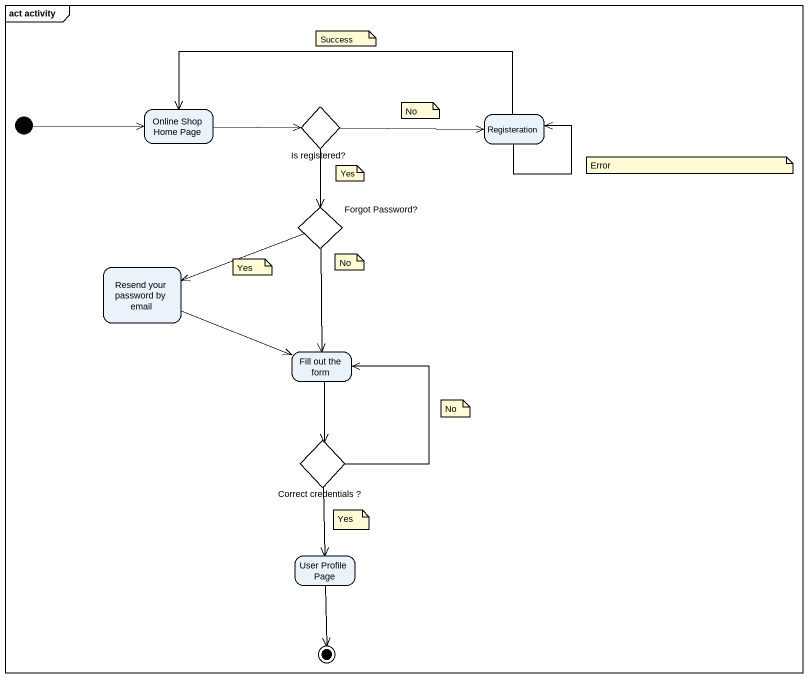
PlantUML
@startuml
mainframe act activity
hide empty description
state "Online Shop Home Page" as Online_Shop_Home_Page
state "Is registered?" as Is_registered <<choice>>
state Registeration
state "Forgot Password?" as Forgot_Password <<choice>>
state "Resend your password by email" as Resend_your_password_by
state "Fill out the form" as Fill_out_the_form
state "Correct credentials ?" as Correct_credentials <<choice>>
state "User Profile Page" as User_Profile_Page
[*] -right-> Online_Shop_Home_Page
Online_Shop_Home_Page -right-> Is_registered
Is_registered -right-> Registeration
Is_registered --> Forgot_Password
Registeration -left-> Online_Shop_Home_Page
Registeration --> Registeration
Forgot_Password -left-> Resend_your_password_by
Forgot_Password --> Fill_out_the_form
Resend_your_password_by -right-> Fill_out_the_form
Fill_out_the_form --> Correct_credentials
Correct_credentials -up-> Fill_out_the_form
Correct_credentials --> User_Profile_Page
User_Profile_Page --> [*]
note as N1
  Success
end note
note as N2
  No
end note
note as N3
  Error
end note
note as N4
  Yes
end note
note as N5
  Yes
end note
note as N6
  No
end note
note as N7
  No
end note
note as N8
  Yes
end note
@enduml
